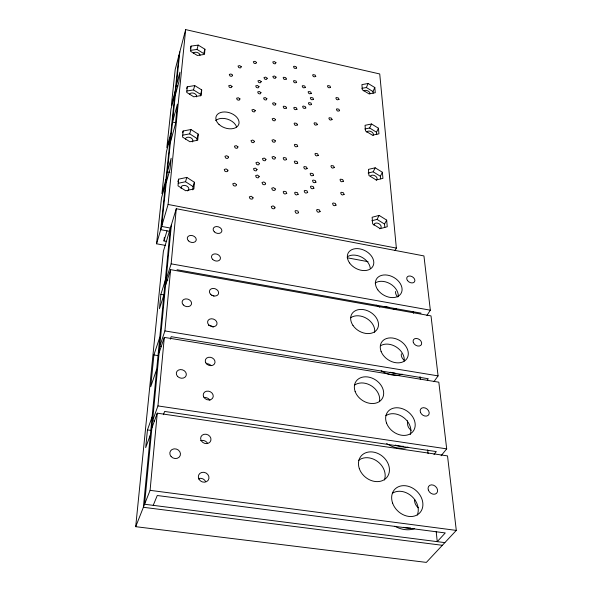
<?xml version="1.0" encoding="UTF-8"?>
<svg xmlns="http://www.w3.org/2000/svg" width="592" height="592" viewBox="0 0 592 592"><rect width="100%" height="100%" fill="white"/><g stroke="black" fill="none" stroke-linecap="round" stroke-linejoin="round"><path stroke-width="0.89" d="M194.413 182.269L193.887 188.937L185.673 190.757L178.014 185.836L178.636 179.161L186.82 177.408L194.413 182.269L193.066 186.561L192.8 189.891M198.216 134.118L197.735 140.223L189.891 141.747L182.565 137.1L183.135 130.987L190.95 129.53L198.216 134.118L196.773 140.178M201.709 89.925L201.265 95.541L193.769 96.814L186.732 92.411L187.257 86.795L194.731 85.581L201.709 89.925L200.318 95.86M204.921 49.232L204.514 54.412L197.328 55.463L190.572 51.289L191.053 46.109L198.224 45.103L204.921 49.232L203.692 53.554L197.018 49.432L190.772 50.32M135.701 526.68L150.087 490.339L157.257 413.179L447.515 455.892L456.299 530.402L426.351 562.4L135.701 526.68L163.377 251.297L176.275 208.717L423.939 255.922L430.34 310.193L426.913 315.447M154.394 421.023L152.588 420.764L157.938 405.92L164.31 337.388L438.827 382.195L446.686 448.854L441.092 455.766M161.424 346.683L159.722 346.409L164.909 330.921L170.607 269.641L431.013 315.891L438.08 375.876L433.906 381.685M167.928 280.083L166.108 279.764L171.147 263.84L176.275 208.717M170.296 228.46L143.375 507.292L442.357 545.299M171.369 224.901L144.581 504.243L444.866 542.62M159.796 337.174L153.913 354.948L150.738 386.702L156.702 369.238M152.1 416.923L147.452 429.91L145.699 447.626L150.375 434.802M165.279 280.401L160.876 294.357L159.455 308.721L163.888 294.846M166.692 241.447L163.977 240.944L164.347 237.288M165.642 245.443L156.569 243.793L168.084 204.455L185.659 29.6L379.738 73.963L396.359 248.085L394.997 250.483M178.969 55.123L160.706 229.674L169.793 231.361M179.827 51.837L161.653 226.433L170.733 228.127M156.569 243.793L161.461 198.091L165.501 183.831M185.659 29.6L175.202 69.501L171.377 105.287L175.225 90.902M174.832 94.616L170.977 109.009L166.84 147.704L170.785 133.348M175.328 95.068L178.984 81.467L179.931 72.15L176.298 85.759L177.881 86.099M190.35 48.714L191.053 46.109M170.363 137.381L166.411 151.737L161.927 193.717L165.96 179.443M170.415 142.25L175.365 124.342L177.408 104.155L172.516 122.078L175.802 122.766M197.018 49.432L198.224 45.103M186.776 88.541L187.257 86.795M166.197 182.765L170.037 169.245L171.155 158.271L167.336 171.813L169.919 172.324M186.872 91.013L193.495 89.917L194.731 85.581M182.632 132.726L183.135 130.987M182.758 135.168L189.677 133.859L190.95 129.53M177.866 181.751L178.636 179.161M163.977 240.944L167.003 230.843M178.177 183.305L185.511 181.714L186.82 177.408M165.56 285.536L170.607 269.641M159.1 352.832L164.31 337.388M170.304 339.209L171.184 336.678L428.268 378.739L427.276 380.138M151.9 427.949L157.257 413.179M163.422 414.674L164.628 411.44L436.297 451.578L434.003 454.456M153.224 505.346L157.257 495.511L445.265 532.941L437.244 541.65L436.2 531.631M361.904 88.326L366.344 87.52L368.157 83.494L374.81 87.52L375.276 92.707L369.023 93.869L362.319 89.799L361.919 84.612L368.157 83.494M373.123 93.262L372.967 91.538L374.81 87.52M364.79 129.012L369.63 128.005L371.532 123.987L378.451 128.212L378.947 133.822L372.464 135.198L365.486 130.921L365.057 125.312L371.532 123.987M376.727 134.628L376.519 132.223L378.451 128.212M368.157 173.005L373.182 171.821L375.18 167.81L382.388 172.272L382.928 178.347L376.186 179.975L368.92 175.469L368.446 169.386L375.18 167.81M380.589 178.865L380.36 176.261L382.388 172.272M371.806 220.772L377.045 219.38L379.139 215.407L386.665 220.12L387.249 226.736L380.242 228.645L372.649 223.88L372.139 217.257L379.139 215.407M384.822 227.372L384.534 224.072L386.665 220.12M150.087 490.339L456.299 530.402M147.452 429.91L150.967 430.414M157.938 405.92L446.686 448.854M153.913 354.948L158.02 355.607M164.909 330.921L438.08 375.876M160.876 294.357L164.428 294.971M171.147 263.84L430.34 310.193M177.045 269.752L421.045 313.146M347.178 257.779L368.024 261.671M168.084 204.455L396.359 248.085M366.344 87.52L372.967 91.538M369.63 128.005L376.519 132.223M373.182 171.821L380.36 176.261M193.495 89.917L200.444 94.254M377.045 219.38L384.534 224.072M189.677 133.859L196.914 138.432M185.511 181.714L193.066 186.561M413.268 311.414L413.46 313.242M420.061 376.653L420.35 379.398M427.69 449.92L428.075 453.59M407.518 420.786L407.592 424.383A7.755 5.964 38.1 0 0 411.129 430.288M373.966 225.249A3.841 2.634 27.6 0 1 379.183 223.843A3.841 2.634 27.6 0 1 379.583 228.778M215.629 120.605A11.914 7.911 19 0 1 227.306 119.103A11.914 7.911 19 0 1 236.608 126.984M370.274 176.497A3.678 2.427 26.1 0 1 375.224 175.957A3.678 2.427 26.1 0 1 376.275 180.22M363.902 90.946A3.397 2.072 24.2 0 1 367.824 90.894A3.397 2.072 24.2 0 1 369.904 93.95M366.818 132.268A3.53 2.242 25.1 0 1 371.177 131.631A3.53 2.242 25.1 0 1 373.064 135.413M189.595 94.128A3.693 2.398 17.5 0 1 194.139 93.366A3.693 2.398 17.5 0 1 196.426 96.873M185.392 139.157A3.848 2.612 17.4 0 1 190.335 137.596A3.848 2.612 17.4 0 1 192.282 141.917M193.288 53.265A3.552 2.205 17.5 0 1 197.21 52.481A3.552 2.205 17.5 0 1 200.015 55.359M181.078 188.352A4.018 2.849 17.4 0 1 186.191 185.777A4.018 2.849 17.4 0 1 187.538 190.92M347.445 256.706A13.919 9.968 27.9 0 1 361.549 257.098A13.919 9.968 27.9 0 1 370.266 268.376M397.817 296.984A6.912 4.936 30.9 0 1 395.663 291.456M354.371 385.281A15.547 12.143 34.2 0 1 371.687 386.028A15.547 12.143 34.2 0 1 379.405 401.724M380.515 345.758A14.933 11.211 33.2 0 1 396.411 347.097A14.933 11.211 33.2 0 1 404.188 361.083M375.136 283.043A14.134 10.182 30.1 0 1 390.076 283.738A14.134 10.182 30.1 0 1 398.29 296.311M396.263 308.75A21.134 15.222 30.1 0 1 393.221 309.438M379.783 307.122A21.134 15.222 30.1 0 1 376.275 305.198M389.462 307.411A21.186 15.222 30.1 0 1 385.089 306.552M385.821 415.717A15.88 12.373 37.6 0 1 403.818 417.7A15.88 12.373 37.6 0 1 410.219 434.602M402.197 374.166A22.333 16.761 33.2 0 1 381.181 370.725M404.617 360.646A7.296 5.424 33.9 0 1 401.369 353.757M395.071 373.175A22.392 16.768 33.1 0 1 390.076 372.22M414.689 528.582A25.441 20.439 43.8 0 1 394.864 526.236M350.73 317.719A14.674 10.982 30.5 0 1 366.788 318.511A14.674 10.982 30.5 0 1 374.618 332.334M418.381 507.803A8.303 6.564 43.9 0 1 414.696 499.419M407.984 447.123A23.739 18.507 37.6 0 1 386.635 443.534M403.492 446.301A23.806 18.522 37.5 0 1 395.212 445.08M206.482 363.747A4.965 4.077 21.5 0 1 211.085 365.553M410.589 527.953A25.515 20.461 43.7 0 1 403.603 527.302M208.732 325.415A4.817 3.841 20.7 0 1 213.201 327.176M211.699 295.23A4.706 3.656 20.2 0 1 213.964 296.126M204.499 397.513A5.091 4.292 22.5 0 1 209.96 400.377M392.474 493.21A17.02 13.668 43.8 0 1 411.595 496.17A17.02 13.668 43.8 0 1 417.256 515.084M358.419 460.524A16.583 13.446 39.8 0 1 377.585 461.516A16.583 13.446 39.8 0 1 384.393 479.971M198.453 478.639A5.402 4.832 26.8 0 1 205.542 481.392M200.71 440.7A5.254 4.573 24.3 0 1 207.614 443.386M274.917 207.23L274.91 208.125L274.214 208.717L273.09 208.776L271.965 208.28L271.291 206.519L273.112 205.875L274.917 207.23M275.391 140.874L274.725 142.176L273.667 142.198L272.609 141.732L271.972 140.156L273.689 139.631L275.391 140.874M275.539 119.517L274.888 120.761L273.852 120.775L272.816 120.317L272.187 118.8L273.874 118.304L275.539 119.517M275.939 62.671L275.324 63.773L274.348 63.766L273.363 63.329L272.771 61.953L274.362 61.553L275.939 62.671M275.273 188.944L275.265 189.81L274.577 190.372L273.474 190.424L272.372 189.936L271.706 188.234L273.497 187.62L275.273 188.944M275.487 157.709L274.814 159.056L273.741 159.093L272.668 158.619L272.017 156.998L273.763 156.436L275.487 157.709M275.857 103.911L275.221 105.11L274.192 105.117L273.178 104.673L272.557 103.193L274.214 102.719L275.857 103.911M276.042 77.152L275.421 78.285L274.422 78.285L273.43 77.841L272.831 76.435L274.444 76.005L276.042 77.152M265.579 183.246L265.564 184.105L264.868 184.667L263.758 184.719L262.663 184.23L262.004 182.528L263.81 181.929L265.579 183.246M265.949 159.337L265.26 160.691L264.173 160.728L263.092 160.254L262.456 158.619L264.217 158.057L265.949 159.337M266.888 98.738L266.237 99.937L265.216 99.937L264.195 99.493L263.588 98.02L265.253 97.554L266.888 98.738M267.207 78.262L266.57 79.402L265.564 79.402L264.572 78.958L263.973 77.545L265.608 77.108L267.207 78.262M259.178 176.364L258.467 177.778L257.357 177.815L256.255 177.334L255.611 175.646L257.416 175.054L259.178 176.364M259.459 163.422L258.748 164.798L257.653 164.835L256.573 164.354L255.929 162.711L257.712 162.134L259.459 163.422M260.968 92.655L260.31 93.839L259.289 93.839L258.267 93.395L257.675 91.938L259.34 91.479L260.968 92.655M261.205 81.578L260.554 82.732L259.54 82.725L258.534 82.281L257.942 80.852L259.592 80.416L261.205 81.578M257.046 169.401L256.336 170.792L255.233 170.829L254.138 170.348L253.502 168.683L255.3 168.098L257.046 169.401M258.993 86.624L258.334 87.794L257.313 87.794L256.299 87.35L255.707 85.899L257.372 85.455L258.993 86.624M252.969 197.58L252.947 198.468L252.229 199.053L251.097 199.104L249.972 198.609L249.328 196.87L251.178 196.233L252.969 197.58M254.456 141.303L253.761 142.62L252.68 142.642L251.615 142.169L250.993 140.585L252.754 140.045L254.456 141.303M255.27 110.608L254.59 111.836L253.546 111.851L252.51 111.392L251.903 109.883L253.613 109.402L255.27 110.608M256.543 62.426L255.899 63.536L254.9 63.522L253.909 63.085L253.332 61.701L254.96 61.294L256.543 62.426M236.408 184.512L236.371 185.385L235.646 185.955L234.506 185.999L233.396 185.511L232.767 183.786L234.632 183.172L236.408 184.512M237.969 146.897L237.237 148.237L236.134 148.266L235.061 147.793L234.454 146.172L236.252 145.625L237.969 146.897M239.96 98.931L239.257 100.144L238.213 100.144L237.177 99.693L236.6 98.205L238.317 97.732L239.96 98.931M241.292 66.748L240.618 67.873L239.605 67.865L238.606 67.429L238.036 66.023L239.701 65.601L241.292 66.748M227.876 170.207L227.831 171.066L227.106 171.613L225.974 171.658L224.871 171.169L224.264 169.482L226.114 168.89L227.876 170.207M228.527 156.998L227.772 158.375L226.655 158.404L225.567 157.923L224.96 156.273L226.795 155.703L228.527 156.998M232.042 86.439L231.331 87.616L230.288 87.623L229.267 87.165L228.704 85.707L230.414 85.255L232.042 86.439M232.597 75.14L231.909 76.294L230.873 76.287L229.866 75.843L229.304 74.407L230.991 73.978L232.597 75.14M336.049 205.113L334.347 205.742L333.252 205.261L332.519 203.552L333.155 202.982L335.309 203.411L336.049 205.113M344.122 194.398L342.45 195.005L341.369 194.524L340.637 192.851L341.258 192.296L343.382 192.726L344.122 194.398M320.117 211.625L318.37 212.269L317.268 211.781L316.542 210.049L317.201 209.464L319.384 209.894L320.117 211.625M343.412 181.219L341.762 181.803L340.696 181.33L339.963 179.694L340.578 179.154L342.679 179.583L343.412 181.219M298.605 212.743L296.821 213.394L295.711 212.898L295.001 211.144L295.682 210.552L297.902 210.989L298.605 212.743M307.685 192.511L305.946 193.118L304.858 192.637L304.155 190.95L304.813 190.387L306.982 190.816L307.685 192.511M313.915 188.204L312.199 188.811L311.118 188.33L310.415 186.658L311.059 186.103L313.212 186.532L313.915 188.204M315.958 182.151L314.248 182.743L313.175 182.262L312.472 180.604L313.116 180.064L315.247 180.493L315.958 182.151M334.31 167.573L332.66 168.135L331.601 167.669L330.891 166.063L331.513 165.538L333.592 165.967L334.31 167.573M298.139 194.354L296.377 194.968L295.282 194.487L294.594 192.785L295.26 192.215L297.443 192.652L298.139 194.354M313.56 175.269L311.866 175.854L310.793 175.38L310.097 173.737L310.741 173.197L312.865 173.634L313.56 175.269M286.735 193.414L284.959 194.035L283.857 193.547L283.176 191.838L283.857 191.268L286.054 191.704L286.735 193.414M307.159 168.594L305.465 169.164L304.392 168.698L303.711 167.07L304.355 166.537L306.471 166.974L307.159 168.594M318.304 155.385L316.646 155.933L315.595 155.467L314.907 153.883L315.529 153.372L317.615 153.802L318.304 155.385M297.717 163.096L296.015 163.658L294.942 163.192L294.268 161.572L294.92 161.046L297.043 161.483L297.717 163.096M286.624 159.566L284.9 160.129L283.834 159.655L283.168 158.042L283.827 157.516L285.958 157.953L286.624 159.566M332.082 119.614L330.506 120.095L329.5 119.651L328.819 118.171L329.411 117.697L331.409 118.134L332.082 119.614M297.709 146.335L296.03 146.868L294.979 146.402L294.313 144.833L294.957 144.322L297.043 144.759L297.709 146.335M339.608 110.689L338.062 111.163L337.063 110.719L336.382 109.261L336.959 108.81L338.927 109.239L339.608 110.689M317.312 124.675L315.699 125.171L314.678 124.72L314.012 123.217L314.618 122.736L316.646 123.173L317.312 124.675M339.001 99.382L337.462 99.833L336.478 99.397L335.812 97.969L336.382 97.525L338.328 97.954L339.001 99.382M297.421 124.956L295.771 125.452L294.742 125.001L294.091 123.484L294.72 123.003L296.77 123.439L297.421 124.956M305.842 107.951L304.229 108.425L303.222 107.981L302.579 106.508L303.185 106.049L305.191 106.486L305.842 107.951M311.621 104.466L310.03 104.932L309.031 104.488L308.38 103.03L308.98 102.571L310.97 103.008L311.621 104.466M330.595 87.387L329.063 87.823L328.079 87.387L327.428 85.988L328.005 85.559L329.936 85.988L330.595 87.387M313.523 99.338L311.947 99.796L310.948 99.352L310.297 97.909L310.896 97.465L312.872 97.895L313.523 99.338M297.006 109.239L295.378 109.712L294.365 109.261L293.721 107.788L294.342 107.322L296.363 107.759L297.006 109.239M311.318 93.366L309.742 93.817L308.75 93.373L308.106 91.945L308.706 91.508L310.674 91.945L311.318 93.366M286.454 108.084L284.811 108.558L283.797 108.107L283.168 106.627L283.79 106.16L285.825 106.604L286.454 108.084M305.391 87.446L303.814 87.89L302.83 87.446L302.194 86.032L302.793 85.596L304.762 86.032L305.391 87.446M315.758 76.435L314.219 76.856L313.242 76.42L312.606 75.043L313.19 74.614L315.122 75.051L315.758 76.435M296.644 82.443L295.06 82.873L294.076 82.436L293.447 81.03L294.054 80.593L296.022 81.037L296.644 82.443M286.358 79.076L284.767 79.506L283.775 79.069L283.161 77.663L283.775 77.234L285.744 77.67L286.358 79.076M296.651 68.028L295.09 68.443L294.113 68.013L293.499 66.637L294.098 66.223L296.037 66.659L296.651 68.028M219.003 124.424A11.988 7.911 19.1 0 0 238.591 124.794A11.988 7.911 19.1 0 0 224.76 111.955A11.988 7.911 19.1 0 0 219.003 124.424M188.419 240.826A4.595 3.404 18.1 0 0 196.041 240.648A4.595 3.404 18.1 0 0 190.853 235.431A4.595 3.404 18.1 0 0 188.419 240.826M407.451 280.512A4.396 3.093 30.7 0 0 414.518 281.799A4.396 3.093 30.7 0 0 410.434 276.057A4.396 3.093 30.7 0 0 407.451 280.512M349.524 262.892A14.023 9.975 27.9 0 0 372.427 267.007A14.023 9.975 27.9 0 0 359.751 248.862A14.023 9.975 27.9 0 0 349.524 262.892M183.283 304.924A4.832 3.789 18.4 0 0 191.327 304.547A4.832 3.789 18.4 0 0 185.873 298.886A4.832 3.789 18.4 0 0 183.283 304.924M420.446 412.321A4.936 3.744 37.6 0 0 428.194 415.347A4.936 3.744 37.6 0 0 425.419 408.058A4.936 3.744 37.6 0 0 420.446 412.321M177.556 376.394A5.106 4.24 19.2 0 0 186.08 375.765A5.106 4.24 19.2 0 0 180.323 369.586A5.106 4.24 19.2 0 0 177.556 376.394M386.532 423.065A16.006 12.41 37.3 0 0 411.766 432.759A16.006 12.41 37.3 0 0 402.96 408.924A16.006 12.41 37.3 0 0 386.532 423.065M355.126 391.453A15.673 12.166 34 0 0 380.057 401.058A15.673 12.166 34 0 0 371.843 378.014A15.673 12.166 34 0 0 355.126 391.453M381.085 351.396A15.059 11.226 33 0 0 405.002 360.661A15.059 11.226 33 0 0 396.758 339.098A15.059 11.226 33 0 0 381.085 351.396M352.987 325.445A14.793 10.996 30.4 0 0 377.052 329.433A14.793 10.996 30.4 0 0 363.673 309.646A14.793 10.996 30.4 0 0 352.987 325.445M377.777 289.806A14.245 10.19 30 0 0 400.806 293.832A14.245 10.19 30 0 0 387.671 275.169A14.245 10.19 30 0 0 377.777 289.806M214.289 231.805A4.507 3.3 19.6 0 0 221.704 231.657A4.507 3.3 19.6 0 0 216.546 226.551A4.507 3.3 19.6 0 0 214.289 231.805M212.669 259.407A4.61 3.456 19.8 0 0 220.261 259.178A4.61 3.456 19.8 0 0 214.985 253.879A4.61 3.456 19.8 0 0 212.669 259.407M205.809 362.852A5.002 4.092 21.6 0 0 214.274 364.184A5.002 4.092 21.6 0 0 210.367 357.279A5.002 4.092 21.6 0 0 205.809 362.852M413.349 342.546A4.647 3.397 33.6 0 0 420.705 345.439A4.647 3.397 33.6 0 0 418.1 338.831A4.647 3.397 33.6 0 0 413.349 342.546M359.314 468.583A16.731 13.49 39.5 0 0 385.666 478.632A16.731 13.49 39.5 0 0 376.889 453.043A16.731 13.49 39.5 0 0 359.314 468.583M171.125 456.573A5.409 4.78 21 0 0 180.19 455.625A5.409 4.78 21 0 0 174.107 448.847A5.409 4.78 21 0 0 171.125 456.573M203.781 397.077A5.136 4.307 22.6 0 0 212.469 398.379A5.136 4.307 22.6 0 0 208.465 391.164A5.136 4.307 22.6 0 0 203.781 397.077M210.619 294.298A4.743 3.663 20.3 0 0 218.441 293.958A4.743 3.663 20.3 0 0 213.016 288.422A4.743 3.663 20.3 0 0 210.619 294.298M208.821 324.964A4.862 3.848 20.8 0 0 216.842 324.52A4.862 3.848 20.8 0 0 211.285 318.77A4.862 3.848 20.8 0 0 208.821 324.964M392.622 503.163A17.168 13.72 43.4 0 0 419.321 513.316A17.168 13.72 43.4 0 0 409.879 486.809A17.168 13.72 43.4 0 0 392.622 503.163M428.356 490.132A5.291 4.137 43.1 0 0 436.548 493.314A5.291 4.137 43.1 0 0 433.566 485.211A5.291 4.137 43.1 0 0 428.356 490.132M201.199 440.596A5.298 4.595 24.3 0 0 210.175 441.854A5.298 4.595 24.3 0 0 206.053 434.232A5.298 4.595 24.3 0 0 201.199 440.596M198.912 479.091A5.454 4.854 26.7 0 0 208.147 480.304A5.454 4.854 26.7 0 0 203.914 472.305A5.454 4.854 26.7 0 0 198.912 479.091"/></g></svg>
